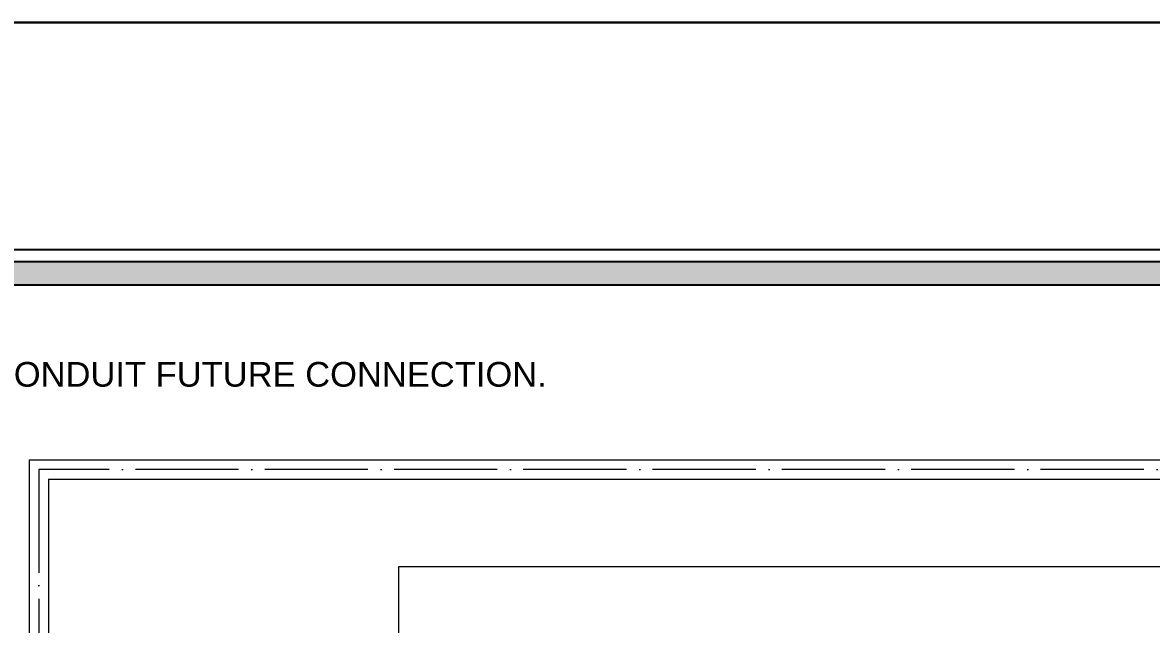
# Model space of a CAD drawing. Header units: millimetres. Extents: x 56222 to 3066687, y -650199 to -121287.
# Drawn here: x 141171.5 to 141434.3, y -176993 to -176852.9 of the extents above; entities that cross this region are included whole.
import ezdxf

# ---------------------------------------------------------------- set-up
doc = ezdxf.new("R2010")
doc.units = ezdxf.units.MM
doc.header["$MEASUREMENT"] = 0
doc.linetypes.add('ACAD_ISO04W100', pattern=[30, 24, -3, 0, -3])
for name, color, linetype, lineweight in [('Electrical', 84, 'Continuous', 30), ('GROUND FLOOR', 7, 'Continuous', 9), ('Labelling', 1, 'Continuous', 25), ('NAME PLATE', 7, 'Continuous', 25), ('XX~SLAB ( BEAM )~ ( DIM )', 7, 'Continuous', 9)]:
    doc.layers.add(name, color=color, linetype=linetype, lineweight=lineweight)
doc.styles.get("Standard").update_dxf_attribs({"font": 'arial.ttf', "height": 6})

# ---------------------------------------------------------------- blocks, each defined once
blk = doc.blocks.new('LAYOUT FILE')
at = {"layer": 'NAME PLATE', "true_color": 0xd39e00}
h = blk.add_hatch(color=42, dxfattribs=at)
h.paths.add_polyline_path([(3346889.83, -513806.18), (3346889.83, -514260.7), (3347535.56, -514260.7), (3347535.56, -513806.18)])
h.paths.add_polyline_path([(3346894.36, -513810.71), (3347531.03, -513810.71), (3347531.03, -514256.17), (3346894.36, -514256.17)], flags=16)
at = {"layer": 'NAME PLATE', "color": 42, "true_color": 0xd39e00}
for points in [[(3346887.56, -513803.91), (3347537.83, -513803.91), (3347537.83, -514262.96), (3346887.56, -514262.96)], [(3346889.83, -513806.18), (3347535.56, -513806.18), (3347535.56, -514260.7), (3346889.83, -514260.7)], [(3346894.36, -513810.71), (3347531.03, -513810.71), (3347531.03, -514256.17), (3346894.36, -514256.17)]]:
    blk.add_lwpolyline(points, close=True, dxfattribs=at)

msp = doc.modelspace()

# ---------------------------------------------------------------- linework, layer by layer
at = {"layer": 'GROUND FLOOR'}
for p, q in [((141173.0562, -176954.7295), (141673.3062, -176954.7295)), ((141173.0562, -176954.7295), (141173.0562, -177421.7295)), ((141177.5562, -176959.2295), (141673.3062, -176959.2295)), ((141177.5562, -176959.2295), (141177.5562, -177417.2295))]:
    msp.add_line(p, q, dxfattribs=at)
at = {"layer": 'GROUND FLOOR', "color": 1, "linetype": 'ACAD_ISO04W100'}
msp.add_lwpolyline([(141673.3062, -176956.9795), (141175.3062, -176956.9795), (141175.3062, -177419.4795), (141673.3062, -177419.4795)], dxfattribs=at)
at = {"layer": 'Labelling', "lineweight": 0, "ltscale": 10}
msp.add_lwpolyline([(141546.789, -177164.5959), (141259.1256, -177164.5959), (141259.1256, -176979.5534), (141546.789, -176979.5534)], close=True, dxfattribs=at)
at = {"layer": 'XX~SLAB ( BEAM )~ ( DIM )', "color": 3, "lineweight": 30}
msp.add_lwpolyline([(142840.5563, -176852.8868), (140057.6713, -176852.8868), (140057.6713, -177505.9443), (142840.5563, -177505.9443)], close=True, dxfattribs=at)

# ---------------------------------------------------------------- block references
at = {"layer": 'NAME PLATE', "lineweight": 0, "xscale": 1.209046105522275, "yscale": 1.209046105522275, "zscale": 1.209046105522275}
msp.add_blockref('LAYOUT FILE', (-3905460.7493, 444306.8699, 0.1256), dxfattribs=at)

# ---------------------------------------------------------------- texts
at = {"layer": 'Electrical', "color": 5, "transparency": 33554687}
msp.add_text('PROVIDE CONDUIT FUTURE CONNECTION. ', height=5.7509, dxfattribs=at).set_placement((141125.3143, -176937.671, -0.1315))

doc.saveas('drawing.dxf')
